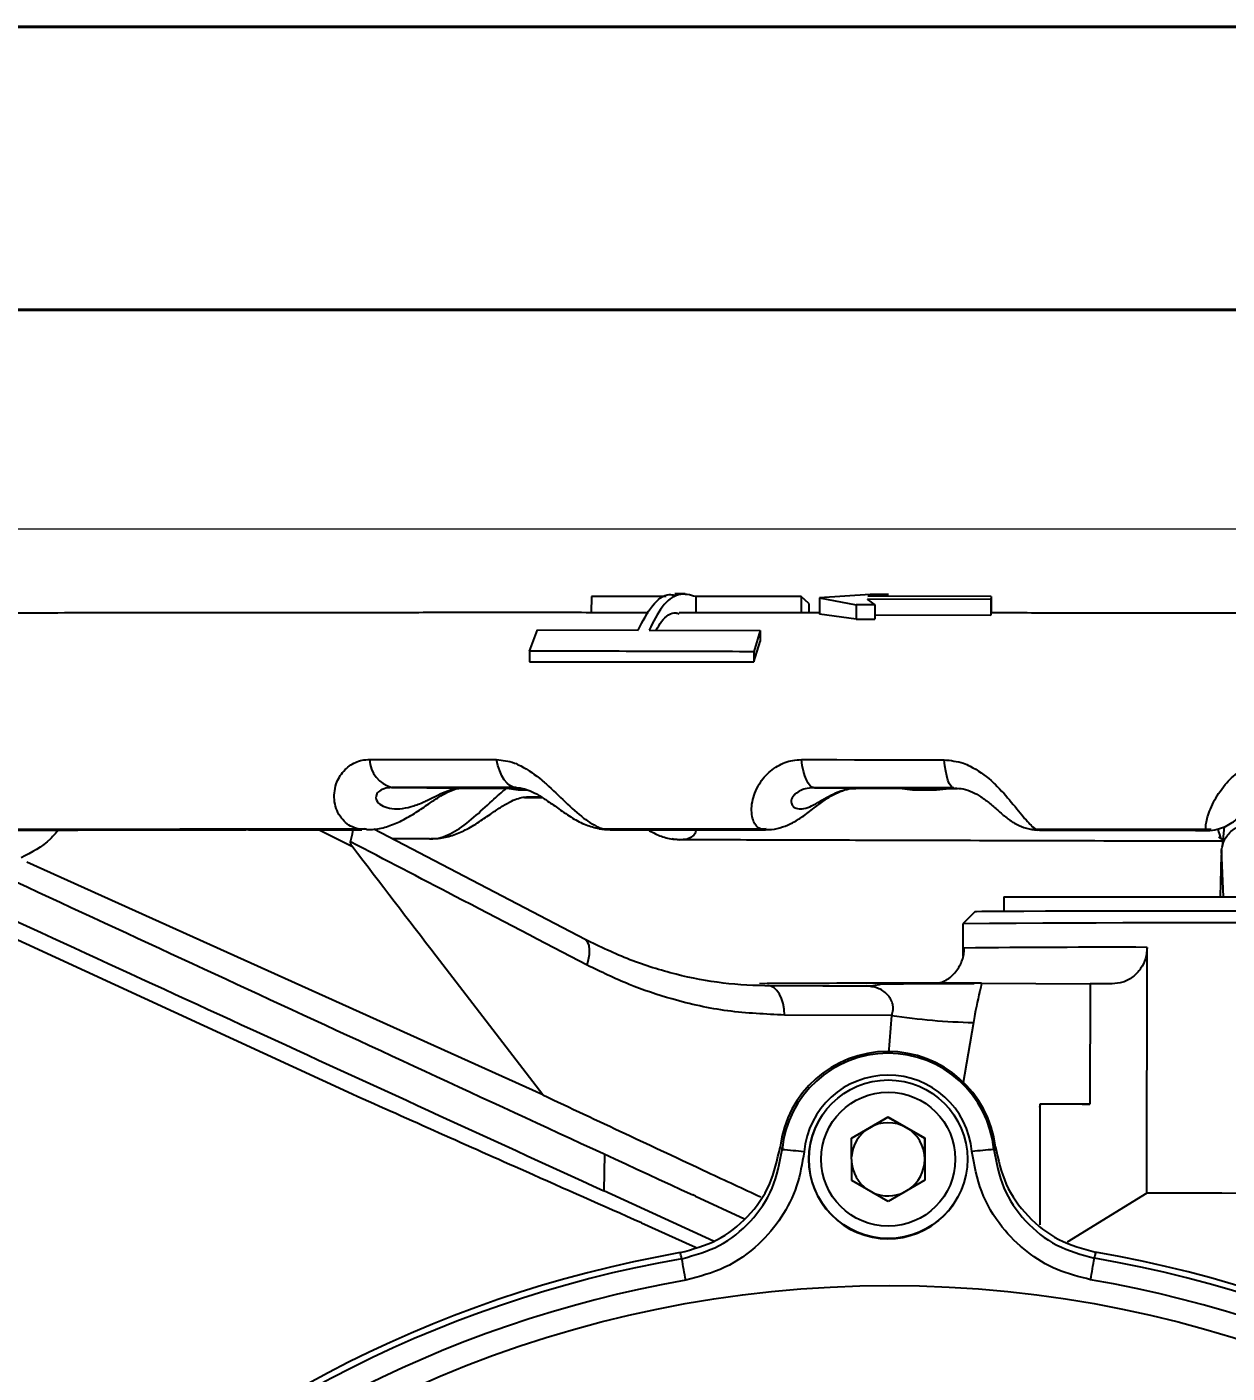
# Model space of a CAD drawing. Header units: millimetres. Extents: x 2104 to 4053, y 855 to 2233.
# Drawn here: x 2579.1 to 2677.5, y 2122.7 to 2233 of the extents above; entities that cross this region are included whole.
import ezdxf

# ---------------------------------------------------------------- set-up
doc = ezdxf.new("R2010")
doc.units = ezdxf.units.MM
for name, color, linetype, lineweight in [('AM_BOR', 7, 'Continuous', 50), ('标注', 3, 'Continuous', 13), ('粗实线', 7, 'Continuous', 40)]:
    doc.layers.add(name, color=color, linetype=linetype, lineweight=lineweight)
doc.styles.add('SLDTEXTSTYLE1', font='txt.shx', dxfattribs={"width": 0.7, "bigfont": 'gbcbig.shx'})
doc.dimstyles.new('SLDDIMSTYLE12$0', dxfattribs={"dimtxt": 12, "dimasz": 10, "dimexe": 0, "dimexo": 0.0625, "dimgap": 0.875, "dimtad": 1, "dimdec": 1, "dimlfac": 1.8, "dimrnd": 1e-09, "dimzin": 12, "dimdsep": 46, "dimtxsty": 'SLDTEXTSTYLE1', "dimcen": 0.09, "dimdle": 8.16, "dimclrd": 3, "dimclre": 3, "dimadec": 0, "dimazin": 3, "dimtfac": 1, "dimtdec": 1, "dimtofl": 0, "dimtmove": 0, "dimatfit": 3, "dimfxl": 0, "dimfrac": 2, "dimtolj": 1, "dimlwd": 5, "dimlwe": 5, "dimarcsym": 0})

# ---------------------------------------------------------------- blocks, each defined once
blk = doc.blocks.new('*D56')
at = {"layer": 'Defpoints', "color": 0, "transparency": 16777216}
for p in [(2842.34, 2191.88), (2539.28, 2174.43), (2842.34, 2174.43)]:
    blk.add_point(p, dxfattribs=at)
at = {"layer": '标注', "color": 3, "lineweight": 5, "transparency": 16777216}
blk.add_line((2539.28, 2174.49), (2539.28, 2191.88), dxfattribs=at)
at = {"layer": '标注', "color": 3, "linetype": 'Continuous', "lineweight": 5, "transparency": 16777216}
for p, q in [((2549.28, 2191.88), (2832.34, 2191.88)), ((2842.34, 2174.49), (2842.34, 2191.88))]:
    blk.add_line(p, q, dxfattribs=at)
at = {"layer": '标注', "color": 3, "transparency": 16777216}
for points in [[(2549.28, 2193.55), (2549.28, 2190.22), (2539.28, 2191.88)], [(2832.34, 2193.55), (2832.34, 2190.22), (2842.34, 2191.88)]]:
    blk.add_solid(points, dxfattribs=at)
at = {"layer": '标注', "color": 0, "transparency": 16777216, "insert": (2690.81, 2197.76), "char_height": 10, "attachment_point": 5, "style": 'SLDTEXTSTYLE1'}
blk.add_mtext('\\A1;300', dxfattribs=at)
blk = doc.blocks.new('rA3')
at = {"layer": '粗实线'}
for p, q in [((753.384, 421.26), (333.384, 421.26)), ((748.384, 416.26), (358.384, 416.26))]:
    blk.add_line(p, q, dxfattribs=at)

msp = doc.modelspace()

# ---------------------------------------------------------------- linework, layer by layer
at = {"color": 7, "linetype": 'Continuous', "lineweight": 25}
for p, q in [((2648.206, 2186.496), (2644.04, 2186.224)), ((2648.011, 2186.355), (2649.71, 2186.495)), ((2649.71, 2186.495), (2648.206, 2186.496)), ((2625.341, 2186.331), (2625.339, 2185.013)), ((2631.474, 2186.332), (2625.341, 2186.331)), ((2633.903, 2186.332), (2633.901, 2185.01)), ((2642.536, 2186.33), (2633.903, 2186.332)), ((2642.536, 2186.33), (2642.534, 2185.005)), ((2643.184, 2185.767), (2642.536, 2186.33)), ((2643.184, 2185.767), (2643.183, 2185.004)), ((2644.04, 2186.224), (2644.038, 2184.896)), ((2644.04, 2186.224), (2647.064, 2185.652)), ((2647.064, 2185.652), (2647.062, 2184.483)), ((2648.571, 2185.65), (2647.064, 2185.652)), ((2647.988, 2186.11), (2647.988, 2186.1)), ((2658.088, 2186.092), (2647.988, 2186.11)), ((2647.988, 2186.11), (2647.988, 2186.101)), ((2647.988, 2186.101), (2648.571, 2185.65)), ((2658.111, 2186.34), (2648.011, 2186.355)), ((2648.571, 2185.65), (2648.569, 2184.481)), ((2658.088, 2186.092), (2658.085, 2184.81)), ((2658.111, 2186.34), (2658.088, 2186.092)), ((2658.111, 2186.34), (2658.108, 2184.954)), ((2647.062, 2184.483), (2644.038, 2184.896)), ((2647.062, 2184.483), (2648.569, 2184.481)), ((2648.569, 2184.823), (2658.085, 2184.81)), ((2658.085, 2184.81), (2658.108, 2184.954)), ((2620.279, 2181.869), (2620.941, 2183.603)), ((2620.941, 2183.603), (2629.182, 2183.586)), ((2630.078, 2183.584), (2639.177, 2183.564)), ((2639.177, 2183.564), (2638.67, 2181.812)), ((2639.177, 2183.564), (2639.175, 2182.64)), ((2638.669, 2180.971), (2639.175, 2182.64)), ((2620.279, 2181.869), (2620.277, 2180.98)), ((2638.67, 2181.812), (2638.669, 2180.971)), ((2609, 2170.672), (2614.734, 2170.635)), ((2618.412, 2170.628), (2619.345, 2170.498)), ((2619.345, 2170.498), (2620.046, 2170.498)), ((2643.622, 2170.66), (2647.045, 2170.624)), ((2650.615, 2170.615), (2651.669, 2170.482)), ((2651.669, 2170.482), (2653.638, 2170.48)), ((2653.638, 2170.48), (2654.695, 2170.611)), ((2654.695, 2170.611), (2655.371, 2170.611)), ((2605.75, 2165.818), (2602.972, 2167.21)), ((2606.727, 2167.291), (2606.332, 2167.264)), ((2606.386, 2167.254), (2606.727, 2167.291)), ((2606.899, 2167.25), (2606.386, 2167.254)), ((2624.823, 2158.223), (2607.506, 2167.254)), ((2626.047, 2167.292), (2626.472, 2167.258)), ((2626.428, 2167.268), (2626.047, 2167.292)), ((2639.274, 2167.263), (2626.428, 2167.268)), ((2626.472, 2167.258), (2639.3, 2167.253)), ((2626.472, 2167.258), (2626.897, 2167.252)), ((2639.686, 2167.285), (2639.274, 2167.263)), ((2639.3, 2167.253), (2639.686, 2167.285)), ((2639.627, 2167.246), (2639.3, 2167.253)), ((2661.456, 2167.264), (2661.879, 2167.234)), ((2661.859, 2167.242), (2661.456, 2167.264)), ((2661.879, 2167.234), (2662.081, 2167.225)), ((2676.156, 2167.244), (2675.742, 2167.223)), ((2675.746, 2167.215), (2676.156, 2167.244)), ((2675.836, 2167.207), (2675.746, 2167.215)), ((2676.753, 2166.631), (2677.183, 2166.355)), ((2677.208, 2167.453), (2677.054, 2165.865)), ((2612.074, 2166.466), (2608.992, 2166.479)), ((2631.969, 2166.467), (2632.575, 2166.398)), ((2632.475, 2166.427), (2632.723, 2166.407)), ((2677.17, 2161.711), (2677.007, 2165.563)), ((2605.744, 2145.528), (2564.307, 2164.621)), ((2621.358, 2145.482), (2579.073, 2164.56)), ((2676.914, 2161.711), (2676.99, 2165.146)), ((2659.165, 2161.711), (2659.165, 2160.544)), ((2659.165, 2161.711), (2693.486, 2161.711)), ((2656.801, 2160.509), (2655.799, 2159.511)), ((2655.799, 2159.511), (2655.794, 2156.84)), ((2670.869, 2137.409), (2670.907, 2157.573)), ((2648.694, 2154.482), (2648.348, 2154.361)), ((2657.335, 2154.625), (2666.22, 2154.593)), ((2666.22, 2154.593), (2666.202, 2144.711)), ((2668.05, 2154.583), (2666.22, 2154.59)), ((2649.961, 2151.992), (2641.186, 2152.026)), ((2649.719, 2148.87), (2649.961, 2151.992)), ((2656.663, 2151.405), (2655.8, 2146.342)), ((2662.12, 2144.726), (2662.101, 2134.821)), ((2662.119, 2144.478), (2662.151, 2144.723)), ((2666.202, 2144.711), (2662.12, 2144.726)), ((2665.583, 2144.711), (2666.202, 2144.711)), ((2646.671, 2141.93), (2649.665, 2143.672)), ((2648.161, 2142.788), (2649.658, 2143.659)), ((2649.658, 2143.659), (2649.665, 2143.672)), ((2649.658, 2143.659), (2651.161, 2142.798)), ((2649.665, 2143.672), (2652.671, 2141.949)), ((2643.971, 2143.322), (2643.959, 2143.3)), ((2646.671, 2141.922), (2648.161, 2142.788)), ((2651.161, 2142.798), (2652.664, 2141.936)), ((2646.682, 2138.466), (2646.671, 2141.93)), ((2652.664, 2141.936), (2652.671, 2141.949)), ((2652.664, 2141.936), (2652.669, 2140.204)), ((2652.671, 2141.949), (2652.681, 2138.485)), ((2658.547, 2140.915), (2658.455, 2141.208)), ((2626.415, 2140.626), (2626.377, 2137.604)), ((2652.669, 2140.204), (2652.675, 2138.481)), ((2649.687, 2136.743), (2646.682, 2138.466)), ((2652.681, 2138.485), (2649.687, 2136.743)), ((2626.371, 2137.604), (2626.377, 2137.604)), ((2635.349, 2133.49), (2626.371, 2137.604)), ((2633.885, 2137.169), (2633.648, 2137.281)), ((2633.885, 2137.169), (2637.9, 2135.326)), ((2655.366, 2137.065), (2655.378, 2137.087)), ((2670.869, 2137.409), (2664.337, 2133.395)), ((2629.447, 2134.983), (2633.631, 2133.107)), ((2633.631, 2133.107), (2633.904, 2132.988))]:
    msp.add_line(p, q, dxfattribs=at)
at = {"color": 7, "linetype": 'Continuous', "lineweight": 25, "flags": 128}
for points in [[(2607.163, 2172.977), (2608.436, 2172.977), (2609.718, 2172.977), (2611.008, 2172.977), (2612.306, 2172.977), (2613.612, 2172.977), (2614.926, 2172.977), (2616.248, 2172.977), (2617.577, 2172.977)], [(2619.185, 2170.672), (2618.926, 2170.714), (2618.673, 2170.837), (2618.432, 2171.036), (2618.208, 2171.308), (2618.006, 2171.646), (2617.831, 2172.044), (2617.687, 2172.491), (2617.577, 2172.977)], [(2642.564, 2172.965), (2644.011, 2172.964), (2645.462, 2172.962), (2646.918, 2172.961), (2648.379, 2172.96), (2649.844, 2172.958), (2651.313, 2172.957), (2652.786, 2172.955), (2654.263, 2172.954)], [(2643.622, 2170.66), (2643.451, 2170.702), (2643.284, 2170.825), (2643.125, 2171.024), (2642.978, 2171.296), (2642.845, 2171.634), (2642.731, 2172.031), (2642.636, 2172.478), (2642.564, 2172.965)], [(2655.063, 2170.649), (2654.933, 2170.691), (2654.807, 2170.813), (2654.687, 2171.013), (2654.575, 2171.285), (2654.475, 2171.623), (2654.388, 2172.02), (2654.317, 2172.467), (2654.263, 2172.954)], [(2619.185, 2170.672), (2617.885, 2170.672), (2616.593, 2170.672), (2615.308, 2170.672), (2614.03, 2170.672), (2612.761, 2170.672), (2611.499, 2170.672), (2610.246, 2170.672), (2609, 2170.672)], [(2619.525, 2170.628), (2619.312, 2170.628), (2618.861, 2170.628), (2618.412, 2170.628)], [(2619.867, 2169.856), (2621.151, 2169.851), (2621.273, 2169.851)], [(2655.063, 2170.649), (2653.618, 2170.651), (2652.178, 2170.652), (2650.741, 2170.653), (2649.308, 2170.655), (2647.88, 2170.656), (2646.456, 2170.657), (2645.037, 2170.659), (2643.622, 2170.66)], [(2654.695, 2170.611), (2654.183, 2170.611), (2653.672, 2170.612), (2653.161, 2170.612), (2652.651, 2170.613), (2652.141, 2170.613), (2651.632, 2170.614), (2651.123, 2170.614), (2650.615, 2170.615)], [(2656.801, 2160.509), (2656.902, 2160.517), (2657.351, 2160.527), (2658.154, 2160.536), (2659.302, 2160.544), (2660.784, 2160.552), (2662.584, 2160.558), (2664.682, 2160.562), (2667.057, 2160.566), (2669.683, 2160.568), (2672.532, 2160.569), (2675.574, 2160.569), (2678.778, 2160.568)], [(2624.987, 2156.119), (2625.116, 2156.567), (2625.189, 2156.992), (2625.202, 2157.379), (2625.156, 2157.713), (2625.051, 2157.981), (2624.892, 2158.173), (2624.824, 2158.222)], [(2641.186, 2152.026), (2641.146, 2152.505), (2641.059, 2152.961), (2640.927, 2153.379), (2640.756, 2153.743), (2640.55, 2154.04), (2640.318, 2154.259), (2640.067, 2154.394), (2639.807, 2154.439)], [(2639.807, 2154.439), (2644.325, 2154.421), (2647.875, 2154.408)], [(2710.554, 2137.334), (2707.563, 2137.345), (2704.402, 2137.356), (2701.102, 2137.366), (2697.698, 2137.375), (2694.222, 2137.384), (2690.712, 2137.391), (2687.201, 2137.397), (2683.725, 2137.402), (2680.321, 2137.405), (2677.021, 2137.408), (2673.86, 2137.409), (2670.869, 2137.409)]]:
    msp.add_lwpolyline(points, dxfattribs=at)
at = {"color": 7, "linetype": 'Continuous', "lineweight": 25}
for centre, radius in [((2649.674, 2140.204), 6.5), ((2649.676, 2140.207), 5.5), ((2649.796, 2035.183), 94.663)]:
    msp.add_circle(centre, radius, dxfattribs=at)
for centre, radius, start, end in [((2609.624, 2173.054), 2.463, 181.79752, 255.31954), ((2682.484, -2241.314), 4400.906, 89.437263, 90.347418), ((2667.488, 1015.446), 1142.132, 89.828482, 90.580979), ((2651.287, 324.083), 1830.552, 90.06279, 90.380788), ((2647.889, 2158.805), 4.397, 269.81822, 288.45718), ((2657.665, 1142.801), 1011.79, 90.053772, 90.489809), ((2658.166, 2207.131), 55.746, 261.53533, 268.45492), ((2649.642, 2140.145), 8.89, 6.98978, 173.15629), ((2649.659, 2140.177), 8.712, 5.44582, 174.70024), ((2649.662, 2140.182), 6.912, 5.44581, 174.70025), ((2649.662, 2140.182), 6.5, 151.3368, 331.33626), ((2649.669, 2140.195), 3, 120.17983, 176.28902), ((2649.669, 2140.195), 3, 60.17996, 120.17977), ((2649.669, 2140.195), 3, 0.18027, 60.1801), ((2629.122, 1998.339), 143.134, 84.52468, 85.24612), ((2649.669, 2140.195), 3, 304.20958, 0.18019), ((2671.858, 1984.832), 156.756, 94.94999, 95.60651), ((2649.669, 2140.195), 3, 184.0714, 234.57725), ((2649.669, 2140.195), 3, 245.78281, 296.15006), ((2649.775, 2035.146), 98.896, 99.98751, 170.15867), ((2649.776, 2035.144), 98.897, 9.98805, 80.15852), ((2649.793, 2035.178), 98.356, 99.97048, 170.17569), ((2412.354, 2091.906), 224.035, 9.86368, 10.32216), ((2240.397, 2204.499), 432.286, 350.12012, 350.3576), ((2649.793, 2035.177), 98.358, 9.97103, 80.17554), ((2649.796, 2035.183), 96.559, 99.97048, 170.17569), ((2649.796, 2035.182), 96.56, 9.97103, 80.17554)]:
    msp.add_arc(centre, radius, start, end, dxfattribs=at)
for points, knots in [([(2629.182, 2183.586), (2629.554, 2184.303), (2630.298, 2185.737), (2631.399, 2186.605), (2632.024, 2186.476), (2632.175, 2186.444)], [0, 0, 0, 0, 0.4313555, 0.8627449, 1, 1, 1, 1]), ([(2633.903, 2186.332), (2633.435, 2186.46), (2632.497, 2186.715), (2631.129, 2185.694), (2630.421, 2184.273), (2630.078, 2183.584)], [0, 0, 0, 0, 0.33986485, 0.6797489, 1, 1, 1, 1]), ([(2633.033, 2186.559), (2632.843, 2186.559), (2632.554, 2186.56), (2632.274, 2186.56), (2632.178, 2186.56)], [0, 0, 0, 0, 0.65710105, 1, 1, 1, 1]), ([(2630.023, 2185.012), (2628.686, 2185.012), (2625.322, 2185.014), (2620.093, 2185.015), (2614.331, 2185.015), (2608.743, 2185.013), (2603.336, 2185.011), (2598.122, 2185.007), (2593.112, 2185.003), (2588.319, 2184.997), (2583.752, 2184.99), (2579.421, 2184.982), (2575.336, 2184.973), (2571.506, 2184.962), (2567.938, 2184.951), (2564.642, 2184.939), (2561.623, 2184.926), (2558.888, 2184.911), (2556.442, 2184.896), (2554.289, 2184.88), (2552.433, 2184.863), (2550.872, 2184.844), (2549.605, 2184.825), (2548.6, 2184.803), (2548.029, 2184.785), (2547.55, 2184.756), (2547.202, 2184.727), (2546.771, 2184.673), (2546.283, 2184.588), (2545.629, 2184.432), (2544.788, 2184.155), (2543.799, 2183.701), (2542.734, 2183.027), (2541.692, 2182.126), (2540.75, 2181.002), (2539.978, 2179.682), (2539.435, 2178.212), (2539.143, 2176.602), (2539.17, 2174.955), (2539.398, 2173.614), (2539.695, 2172.903), (2539.784, 2172.688)], [0, 0, 0, 0, 0.0252653, 0.0635505, 0.1018364, 0.1401233, 0.1784113, 0.2167006, 0.2549916, 0.2932847, 0.3315803, 0.3698791, 0.408182, 0.4464903, 0.4848055, 0.5231303, 0.5614682, 0.599825, 0.6382099, 0.6766386, 0.7151397, 0.7537706, 0.7926615, 0.8321702, 0.8736933, 0.8884551, 0.8992542, 0.905115, 0.9100083, 0.9147637, 0.9200745, 0.9266107, 0.9339412, 0.9418298, 0.9502367, 0.9589809, 0.9679166, 0.9769513, 0.9868173, 0.9960214, 1, 1, 1, 1]), ([(2630.663, 2183.582), (2630.805, 2183.826), (2631.278, 2184.644), (2631.967, 2185.097), (2632.458, 2184.951), (2632.545, 2184.926)], [0, 0, 0, 0, 0.2592803, 0.8686026, 1, 1, 1, 1]), ([(2644.038, 2185.004), (2642.106, 2185.005), (2638.222, 2185.008), (2634.445, 2185.01), (2632.548, 2185.011)], [0, 0, 0, 0, 0.4976188, 1, 1, 1, 1]), ([(2687.549, 2184.947), (2686.371, 2184.949), (2682.957, 2184.955), (2677.314, 2184.964), (2670.645, 2184.974), (2664.231, 2184.983), (2660.078, 2184.988), (2658.108, 2184.99)], [0, 0, 0, 0, 0.118831, 0.3446699, 0.5705243, 0.7963793, 1, 1, 1, 1]), ([(2620.277, 2180.98), (2622.922, 2180.979), (2628.221, 2180.978), (2634.427, 2180.974), (2637.942, 2180.971), (2638.669, 2180.971)], [0, 0, 0, 0, 0.4414628, 0.8844871, 1, 1, 1, 1]), ([(2638.67, 2181.812), (2635.543, 2181.821), (2629.274, 2181.84), (2623.282, 2181.859), (2620.279, 2181.869)], [0, 0, 0, 0, 0.4988716, 1, 1, 1, 1]), ([(2606.332, 2167.264), (2606.191, 2167.3), (2605.614, 2167.445), (2604.765, 2168.09), (2604.189, 2169.418), (2604.3, 2170.872), (2604.868, 2171.895), (2605.61, 2172.571), (2606.345, 2172.925), (2606.955, 2172.964), (2607.163, 2172.977)], [0, 0, 0, 0, 0.0622967, 0.2544254, 0.4482378, 0.6229599, 0.7582503, 0.8249276, 0.9404672, 1, 1, 1, 1]), ([(2617.577, 2172.977), (2618.066, 2172.92), (2618.734, 2172.842), (2620.001, 2172.256), (2620.878, 2171.625), (2622.081, 2170.589), (2623.277, 2169.417), (2624.729, 2168.091), (2625.77, 2167.449), (2626.301, 2167.303), (2626.428, 2167.268)], [0, 0, 0, 0, 0.1281763, 0.1753176, 0.3410351, 0.3773525, 0.5525415, 0.7468717, 0.9395136, 1, 1, 1, 1]), ([(2639.274, 2167.263), (2639.198, 2167.297), (2638.879, 2167.444), (2638.481, 2168.084), (2638.427, 2169.411), (2638.952, 2170.864), (2639.793, 2171.886), (2640.744, 2172.561), (2641.626, 2172.914), (2642.326, 2172.952), (2642.564, 2172.965)], [0, 0, 0, 0, 0.0596207, 0.2522975, 0.446663, 0.6218836, 0.7575601, 0.8244278, 0.9402973, 1, 1, 1, 1]), ([(2654.263, 2172.954), (2654.798, 2172.896), (2655.53, 2172.817), (2656.856, 2172.23), (2657.728, 2171.598), (2658.847, 2170.561), (2659.868, 2169.389), (2660.905, 2168.063), (2661.522, 2167.424), (2661.796, 2167.277), (2661.859, 2167.242)], [0, 0, 0, 0, 0.128421, 0.1756524, 0.3416863, 0.3780729, 0.5535965, 0.748298, 0.9413079, 1, 1, 1, 1]), ([(2675.742, 2167.223), (2675.731, 2167.258), (2675.685, 2167.405), (2675.759, 2168.042), (2676.23, 2169.368), (2677.135, 2170.819), (2678.192, 2171.84), (2679.287, 2172.514), (2680.257, 2172.867), (2680.998, 2172.903), (2681.25, 2172.916)], [0, 0, 0, 0, 0.0583818, 0.2513124, 0.4459339, 0.6213853, 0.7572406, 0.8241965, 0.9402186, 1, 1, 1, 1]), ([(2606.905, 2167.242), (2607.121, 2167.239), (2607.729, 2167.232), (2608.712, 2167.489), (2609.852, 2167.957), (2610.937, 2168.601), (2611.933, 2169.285), (2612.799, 2169.872), (2613.528, 2170.295), (2614.126, 2170.543), (2614.517, 2170.631), (2614.667, 2170.626), (2614.722, 2170.624)], [0, 0, 0, 0, 0.0721517, 0.2027619, 0.3390091, 0.4868487, 0.615839, 0.7146405, 0.8003449, 0.8753462, 0.9540131, 1, 1, 1, 1]), ([(2609, 2170.672), (2608.773, 2170.654), (2608.48, 2170.631), (2608.078, 2170.469), (2607.842, 2170.292), (2607.657, 2169.973), (2607.694, 2169.574), (2608.112, 2169.185), (2608.786, 2168.949), (2609.616, 2168.907), (2610.518, 2169.067), (2611.419, 2169.397), (2612.292, 2169.826), (2613.155, 2170.258), (2613.981, 2170.576), (2614.492, 2170.616), (2614.734, 2170.635)], [0, 0, 0, 0, 0.0591791, 0.0764013, 0.1316864, 0.1593118, 0.2338149, 0.3262968, 0.4271999, 0.5353964, 0.6422077, 0.7354359, 0.8101889, 0.8743352, 0.9403133, 1, 1, 1, 1]), ([(2612.074, 2166.466), (2612.258, 2166.47), (2612.905, 2166.486), (2614.115, 2166.978), (2615.651, 2168.125), (2617.047, 2169.471), (2617.996, 2170.284), (2618.397, 2170.628)], [0, 0, 0, 0, 0.1041654, 0.3666325, 0.6152963, 0.8372337, 1, 1, 1, 1]), ([(2612.174, 2166.487), (2612.446, 2166.49), (2613.096, 2166.497), (2614.096, 2166.78), (2615.19, 2167.262), (2616.233, 2167.908), (2617.202, 2168.588), (2618.051, 2169.162), (2618.781, 2169.574), (2619.392, 2169.811), (2619.794, 2169.893), (2619.953, 2169.882), (2620.001, 2169.879)], [0, 0, 0, 0, 0.0911721, 0.2184914, 0.3524129, 0.5010365, 0.6281753, 0.7255586, 0.8099745, 0.8858805, 0.9652981, 1, 1, 1, 1]), ([(2614.734, 2170.635), (2614.738, 2170.635), (2615.538, 2170.633), (2616.803, 2170.63), (2618.002, 2170.629), (2618.412, 2170.628)], [0, 0, 0, 0, 0.0030332, 0.6591977, 1, 1, 1, 1]), ([(2619.215, 2170.668), (2619.378, 2170.658), (2619.687, 2170.638), (2620.326, 2170.422), (2621.044, 2170.052), (2621.848, 2169.521), (2622.769, 2168.85), (2623.776, 2168.166), (2624.838, 2167.595), (2625.604, 2167.398), (2625.958, 2167.308)], [0, 0, 0, 0, 0.0957374, 0.1825999, 0.2753193, 0.3783206, 0.5134018, 0.6901592, 0.8568644, 1, 1, 1, 1]), ([(2621.266, 2169.89), (2620.852, 2169.891), (2620.434, 2169.891), (2620.03, 2169.892), (2620.027, 2169.892)], [0, 0, 0, 0, 0.9909821, 1, 1, 1, 1]), ([(2639.626, 2167.234), (2639.792, 2167.23), (2640.276, 2167.219), (2641.036, 2167.426), (2641.866, 2167.783), (2642.709, 2168.311), (2643.509, 2168.925), (2644.354, 2169.573), (2645.153, 2170.093), (2645.925, 2170.441), (2646.553, 2170.611), (2646.896, 2170.605), (2647.031, 2170.603)], [0, 0, 0, 0, 0.0575339, 0.1672275, 0.2771777, 0.4005865, 0.5572209, 0.6751997, 0.7782707, 0.8614971, 0.9456019, 1, 1, 1, 1]), ([(2643.622, 2170.66), (2643.361, 2170.642), (2643.025, 2170.62), (2642.523, 2170.459), (2642.199, 2170.282), (2641.854, 2169.963), (2641.674, 2169.565), (2641.786, 2169.176), (2642.122, 2168.941), (2642.608, 2168.898), (2643.191, 2169.059), (2643.839, 2169.388), (2644.551, 2169.817), (2645.354, 2170.248), (2646.207, 2170.566), (2646.775, 2170.605), (2647.045, 2170.624)], [0, 0, 0, 0, 0.059179, 0.0764013, 0.1316861, 0.1593116, 0.2338145, 0.3262961, 0.427199, 0.5353953, 0.6422067, 0.7354351, 0.8101884, 0.8743349, 0.9403131, 1, 1, 1, 1]), ([(2647.045, 2170.624), (2647.048, 2170.624), (2647.776, 2170.621), (2648.948, 2170.618), (2650.189, 2170.615), (2650.615, 2170.615)], [0, 0, 0, 0, 0.0030352, 0.6570425, 1, 1, 1, 1]), ([(2655.131, 2170.639), (2655.363, 2170.623), (2655.836, 2170.593), (2656.592, 2170.318), (2657.36, 2169.888), (2658.092, 2169.32), (2658.763, 2168.717), (2659.415, 2168.157), (2660.167, 2167.652), (2660.998, 2167.324), (2661.646, 2167.164), (2662.016, 2167.199), (2662.076, 2167.205)], [0, 0, 0, 0, 0.0825116, 0.1683559, 0.2551297, 0.3692442, 0.5096773, 0.6541324, 0.7742351, 0.8752122, 0.9797226, 1, 1, 1, 1]), ([(2675.829, 2167.169), (2675.836, 2167.168), (2676.111, 2167.135), (2676.633, 2167.244), (2677.32, 2167.464), (2677.874, 2167.782), (2678.288, 2168.108), (2678.593, 2168.401), (2678.918, 2168.747), (2679.261, 2169.133), (2679.787, 2169.617), (2680.285, 2170.007), (2680.647, 2170.159), (2680.732, 2170.194)], [0, 0, 0, 0, 0.0030537, 0.1087852, 0.2046791, 0.2923967, 0.3693117, 0.4447578, 0.5418397, 0.7076295, 0.8426958, 0.9632761, 1, 1, 1, 1]), ([(2677.007, 2165.563), (2677.064, 2165.85), (2677.151, 2166.291), (2677.503, 2166.807), (2677.957, 2167.258), (2678.583, 2167.61), (2679.113, 2167.683), (2679.318, 2167.712)], [0, 0, 0, 0, 0.26378762, 0.40598781, 0.55150775, 0.82666039, 1, 1, 1, 1]), ([(2606.332, 2167.264), (2602.658, 2167.262), (2595.275, 2167.256), (2586.418, 2167.243), (2579.193, 2167.229), (2575.467, 2167.219), (2573.6, 2167.214)], [0, 0, 0, 0, 0.2970422, 0.5969281, 0.7980268, 1, 1, 1, 1]), ([(2573.746, 2167.203), (2575.275, 2167.207), (2578.337, 2167.216), (2584.226, 2167.228), (2591.526, 2167.24), (2599.299, 2167.249), (2604.433, 2167.253), (2606.386, 2167.254)], [0, 0, 0, 0, 0.1665134, 0.3335205, 0.5873875, 0.8430166, 1, 1, 1, 1]), ([(2592.478, 2167.209), (2591.162, 2167.208), (2587.748, 2167.203), (2582.661, 2167.195), (2577.922, 2167.185), (2575.234, 2167.178), (2574.238, 2167.175)], [0, 0, 0, 0, 0.1951736, 0.5060087, 0.8168438, 1, 1, 1, 1]), ([(2574.257, 2167.174), (2575.027, 2167.176), (2577.53, 2167.183), (2582.077, 2167.193), (2588.065, 2167.203), (2593.06, 2167.21), (2596.16, 2167.213), (2597.015, 2167.214)], [0, 0, 0, 0, 0.1164578, 0.3784396, 0.641449, 0.9011646, 1, 1, 1, 1]), ([(2581.658, 2167.192), (2581.445, 2166.946), (2580.582, 2165.947), (2579.446, 2165.351), (2578.591, 2164.902)], [0, 0, 0, 0, 0.2463665, 1, 1, 1, 1]), ([(2597.243, 2167.206), (2598.396, 2167.207), (2601.241, 2167.21), (2604.359, 2167.211), (2606.362, 2167.212), (2606.532, 2167.212)], [0, 0, 0, 0, 0.3839476, 0.947673, 1, 1, 1, 1]), ([(2605.587, 2166.237), (2605.675, 2166.526), (2605.786, 2166.893), (2605.798, 2167.199), (2605.801, 2167.264)], [0, 0, 0, 0, 0.7898752, 1, 1, 1, 1]), ([(2625.958, 2167.308), (2625.966, 2167.305), (2626.251, 2167.22), (2626.563, 2167.226), (2626.867, 2167.231)], [0, 0, 0, 0, 0.0287298, 1, 1, 1, 1]), ([(2626.897, 2167.213), (2627.593, 2167.213), (2630.277, 2167.212), (2634.52, 2167.21), (2638.116, 2167.208), (2639.627, 2167.207)], [0, 0, 0, 0, 0.1687514, 0.6508369, 1, 1, 1, 1]), ([(2629.872, 2167.266), (2630.186, 2167.096), (2630.802, 2166.762), (2631.692, 2166.463), (2632.268, 2166.436), (2632.475, 2166.427)], [0, 0, 0, 0, 0.39966207, 0.78385795, 1, 1, 1, 1]), ([(2633.942, 2167.21), (2633.923, 2167.145), (2633.784, 2166.663), (2633.275, 2166.426), (2632.799, 2166.399), (2632.666, 2166.391)], [0, 0, 0, 0, 0.1008878, 0.7498055, 1, 1, 1, 1]), ([(2675.742, 2167.223), (2673.607, 2167.227), (2668.953, 2167.234), (2664.351, 2167.239), (2661.859, 2167.242)], [0, 0, 0, 0, 0.458701, 1, 1, 1, 1]), ([(2661.879, 2167.234), (2662.844, 2167.232), (2667.432, 2167.227), (2672.077, 2167.22), (2675.746, 2167.215)], [0, 0, 0, 0, 0.2101504, 1, 1, 1, 1]), ([(2662.081, 2167.185), (2663.806, 2167.183), (2667.725, 2167.178), (2672.321, 2167.172), (2675.192, 2167.167), (2675.835, 2167.166)], [0, 0, 0, 0, 0.37879018, 0.86086794, 1, 1, 1, 1]), ([(2676.701, 2167.28), (2676.786, 2166.952), (2676.878, 2166.601), (2676.963, 2166.531), (2676.969, 2166.526)], [0, 0, 0, 0, 0.9339778, 1, 1, 1, 1]), ([(2605.587, 2166.237), (2605.583, 2166.224), (2605.577, 2166.199), (2605.578, 2166.138), (2605.619, 2165.997), (2605.694, 2165.894), (2605.75, 2165.818)], [0, 0, 0, 0, 0.0824935, 0.1705882, 0.3803725, 1, 1, 1, 1]), ([(2624.987, 2156.119), (2621.365, 2158.006), (2614.897, 2161.377), (2608.431, 2164.752), (2605.587, 2166.237)], [0, 0, 0, 0, 0.56, 1, 1, 1, 1]), ([(2621.358, 2145.482), (2618.441, 2149.275), (2613.233, 2156.048), (2608.037, 2162.833), (2605.75, 2165.818)], [0, 0, 0, 0, 0.5600021, 1, 1, 1, 1]), ([(2632.666, 2166.391), (2632.473, 2166.401), (2632.243, 2166.413), (2632.006, 2166.459), (2631.969, 2166.467)], [0, 0, 0, 0, 0.8413532, 1, 1, 1, 1]), ([(2677.256, 2166.27), (2675.416, 2166.274), (2669.645, 2166.287), (2659.999, 2166.311), (2649.594, 2166.339), (2640.469, 2166.366), (2635.27, 2166.383), (2632.666, 2166.391)], [0, 0, 0, 0, 0.1199161, 0.3761653, 0.6341936, 0.816777, 1, 1, 1, 1]), ([(2677.007, 2165.563), (2677.006, 2165.551), (2677.004, 2165.525), (2677.001, 2165.464), (2676.994, 2165.323), (2676.991, 2165.222), (2676.99, 2165.146)], [0, 0, 0, 0, 0.0824935, 0.1705882, 0.3803725, 1, 1, 1, 1]), ([(2568.39, 2164.231), (2578.121, 2159.757), (2597.447, 2150.872), (2616.779, 2142.006), (2626.377, 2137.604)], [0, 0, 0, 0, 0.50351983, 1, 1, 1, 1]), ([(2575.47, 2164.201), (2585.12, 2159.732), (2604.51, 2150.751), (2623.905, 2141.785), (2633.648, 2137.281)], [0, 0, 0, 0, 0.4976728, 1, 1, 1, 1]), ([(2640.053, 2154.399), (2638.746, 2154.446), (2636.143, 2154.541), (2632.275, 2155.3), (2628.476, 2156.469), (2626.043, 2157.637), (2624.823, 2158.223)], [0, 0, 0, 0, 0.2515179, 0.5009364, 0.7498894, 1, 1, 1, 1]), ([(2653.563, 2154.628), (2653.731, 2154.651), (2654.242, 2154.719), (2654.987, 2155.246), (2655.631, 2156.099), (2655.884, 2156.925), (2655.902, 2157.394), (2655.907, 2157.519)], [0, 0, 0, 0, 0.1355562, 0.4103148, 0.67391, 0.913218, 1, 1, 1, 1]), ([(2670.907, 2157.573), (2670.879, 2157.259), (2670.822, 2156.632), (2670.394, 2155.79), (2669.755, 2155.115), (2668.942, 2154.665), (2668.342, 2154.61), (2668.05, 2154.583)], [0, 0, 0, 0, 0.190511, 0.3807243, 0.5789225, 0.7952783, 1, 1, 1, 1]), ([(2641.186, 2152.026), (2639.63, 2152.094), (2636.531, 2152.23), (2632.262, 2153.179), (2628.402, 2154.462), (2626.128, 2155.565), (2624.987, 2156.119)], [0, 0, 0, 0, 0.2815396, 0.5608619, 0.7796518, 1, 1, 1, 1]), ([(2649.961, 2151.992), (2650.009, 2152.15), (2650.103, 2152.459), (2650.067, 2152.934), (2649.894, 2153.363), (2649.506, 2153.856), (2648.808, 2154.304), (2648.189, 2154.373), (2647.875, 2154.408)], [0, 0, 0, 0, 0.1251651, 0.2440023, 0.362149, 0.4834229, 0.7377951, 1, 1, 1, 1]), ([(2657.335, 2154.625), (2656.997, 2154.625), (2655.782, 2154.625), (2653.825, 2154.627), (2651.88, 2154.63), (2650.647, 2154.633), (2649.89, 2154.634), (2649.454, 2154.634), (2649.328, 2154.634), (2649.281, 2154.634)], [0, 0, 0, 0, 0.13772, 0.4960856, 0.7059806, 0.8342591, 0.9369967, 0.9760494, 1, 1, 1, 1]), ([(2657.335, 2154.625), (2657.137, 2153.783), (2656.888, 2152.716), (2656.702, 2151.633), (2656.663, 2151.405)], [0, 0, 0, 0, 0.7895012, 1, 1, 1, 1]), ([(2629.447, 2134.983), (2626.29, 2136.382), (2618.385, 2139.884), (2610.487, 2143.41), (2605.744, 2145.528)], [0, 0, 0, 0, 0.3994634, 1, 1, 1, 1]), ([(2621.358, 2145.482), (2625.86, 2143.367), (2631.815, 2140.569), (2637.777, 2137.787), (2639.232, 2137.109)], [0, 0, 0, 0, 0.7560304, 1, 1, 1, 1]), ([(2632.623, 2132.543), (2633.655, 2132.825), (2635.716, 2133.389), (2638.258, 2135.411), (2640.136, 2138.063), (2640.588, 2140.156), (2640.815, 2141.204)], [0, 0, 0, 0, 0.2500466, 0.4994486, 0.7493959, 1, 1, 1, 1]), ([(2640.815, 2141.204), (2640.846, 2141.162), (2640.902, 2141.087), (2640.959, 2141.014), (2640.985, 2140.981)], [0, 0, 0, 0, 0.56, 1, 1, 1, 1]), ([(2658.332, 2141.004), (2658.357, 2141.045), (2658.403, 2141.118), (2658.447, 2141.193), (2658.466, 2141.226)], [0, 0, 0, 0, 0.56, 1, 1, 1, 1]), ([(2658.466, 2141.226), (2658.694, 2140.181), (2659.149, 2138.093), (2661.031, 2135.447), (2663.578, 2133.429), (2665.645, 2132.867), (2666.679, 2132.586)], [0, 0, 0, 0, 0.2500652, 0.4994456, 0.7493864, 1, 1, 1, 1]), ([(2632.763, 2132.049), (2633.816, 2132.339), (2635.921, 2132.92), (2638.499, 2135.013), (2640.373, 2137.757), (2640.781, 2139.906), (2640.985, 2140.981)], [0, 0, 0, 0, 0.2497435, 0.4995348, 0.7496229, 1, 1, 1, 1]), ([(2642.78, 2140.821), (2642.623, 2139.871), (2642.31, 2137.976), (2640.992, 2135.378), (2639.028, 2133.048), (2636.36, 2131.149), (2634.173, 2130.572), (2633.078, 2130.284)], [0, 0, 0, 0, 0.1872716, 0.3736538, 0.5608014, 0.7799695, 1, 1, 1, 1]), ([(2666.272, 2130.326), (2665.338, 2130.558), (2663.474, 2131.02), (2660.989, 2132.542), (2658.824, 2134.687), (2657.145, 2137.498), (2656.744, 2139.723), (2656.543, 2140.838)], [0, 0, 0, 0, 0.1872812, 0.3736777, 0.5607984, 0.7799545, 1, 1, 1, 1]), ([(2658.332, 2141.004), (2658.538, 2139.931), (2658.949, 2137.786), (2660.827, 2135.047), (2663.411, 2132.958), (2665.521, 2132.381), (2666.576, 2132.092)], [0, 0, 0, 0, 0.2498556, 0.4996698, 0.7497111, 1, 1, 1, 1]), ([(2632.763, 2132.049), (2632.736, 2132.141), (2632.688, 2132.305), (2632.643, 2132.47), (2632.623, 2132.543)], [0, 0, 0, 0, 0.56, 1, 1, 1, 1]), ([(2666.679, 2132.586), (2666.661, 2132.494), (2666.628, 2132.329), (2666.592, 2132.164), (2666.576, 2132.092)], [0, 0, 0, 0, 0.56, 1, 1, 1, 1])]:
    msp.add_open_spline(points, degree=3, knots=knots, dxfattribs=at)

# ---------------------------------------------------------------- block references
at = {"layer": 'AM_BOR', "xscale": 4.640625, "yscale": 4.640625, "zscale": 4.640625}
msp.add_blockref('rA3', (557.304, 278.129), dxfattribs=at)

# ---------------------------------------------------------------- dimensions: what is measured, and where the dimension line sits
at = {"layer": '标注'}
dim = msp.add_linear_dim(base=(2842.339, 2191.883), p1=(2539.275, 2174.429), p2=(2842.339, 2174.429), text='300', dimstyle='SLDDIMSTYLE12$0', override={"dimtxt": 10, "dimtdec": 3, "dimtzin": 0}, dxfattribs=at)
dim.commit()
dim.dimension.update_dxf_attribs({"geometry": '*D56', "text_midpoint": (2690.807, 2191.883), "dimtype": 160})

doc.saveas('drawing.dxf')
